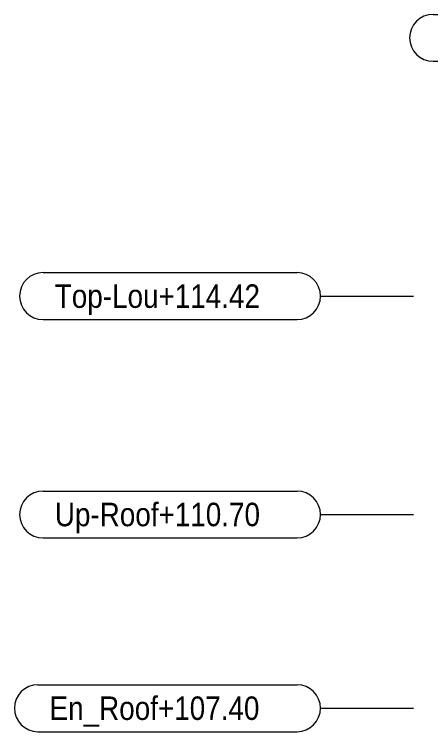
# Model space of a CAD drawing. Header units: millimetres. Extents: x 652937 to 1670132, y 1473552 to 2851037.
# Drawn here: x 663570.77 to 663577.87, y 1524461.34 to 1524473.56 of the extents above; entities that cross this region are included whole.
import ezdxf

# ---------------------------------------------------------------- set-up
doc = ezdxf.new("R2010")
doc.units = ezdxf.units.MM
doc.linetypes.add('XKITLINE00', pattern=[0])
doc.layers.add('S-GRID', color=7, linetype='Continuous', lineweight=9)
doc.styles.add('Arial', font='arial.ttf')

# ---------------------------------------------------------------- blocks, each defined once
blk = doc.blocks.new('*A19991491')
at = {"layer": 'S-GRID', "color": 7, "linetype": 'XKITLINE00', "lineweight": 0}
blk.add_line((627.880443, 31.468115), (635.817943, 31.468115), dxfattribs=at)
at = {"layer": 'S-GRID', "color": 7, "style": 'Arial', "width": 0.85}
blk.add_text('En_Roof+107.40', height=2, dxfattribs=at).set_placement((604.784739, 30.468115))
blk = doc.blocks.new('*A20101502')
at = {"layer": 'S-GRID', "color": 7, "linetype": 'XKITLINE00', "lineweight": 0}
blk.add_line((627.880443, 66.568115), (635.817943, 66.568115), dxfattribs=at)
at = {"layer": 'S-GRID', "color": 7, "style": 'Arial', "width": 0.85}
blk.add_text('Top-Lou+114.42', height=2, dxfattribs=at).set_placement((605.231029, 65.568115))
blk = doc.blocks.new('*A20131505')
at = {"layer": 'S-GRID', "color": 7, "linetype": 'XKITLINE00', "lineweight": 0}
blk.add_line((627.880443, 47.968115), (635.817943, 47.968115), dxfattribs=at)
at = {"layer": 'S-GRID', "color": 7, "style": 'Arial', "width": 0.85}
blk.add_text('Up-Roof+110.70', height=2, dxfattribs=at).set_placement((605.233958, 46.968115))
blk = doc.blocks.new('*A21071598')
at = {"layer": 'S-GRID', "color": 7, "linetype": 'XKITLINE00', "lineweight": 0}
for p, q in [((604.231029, 68.568115), (625.880443, 68.568115)), ((604.231029, 64.568115), (625.880443, 64.568115))]:
    blk.add_line(p, q, dxfattribs=at)
for centre, start, end in [((604.231029, 66.568115), 90, 270), ((625.880443, 66.568115), 270, 90)]:
    blk.add_arc(centre, 2, start, end, dxfattribs=at)
blk = doc.blocks.new('*A21121603')
at = {"layer": 'S-GRID', "color": 7, "linetype": 'XKITLINE00', "lineweight": 0}
for p, q in [((604.233958, 49.968115), (625.880443, 49.968115)), ((604.233958, 45.968115), (625.880443, 45.968115))]:
    blk.add_line(p, q, dxfattribs=at)
for centre, start, end in [((604.233958, 47.968115), 90, 270), ((625.880443, 47.968115), 270, 90)]:
    blk.add_arc(centre, 2, start, end, dxfattribs=at)
blk = doc.blocks.new('*A21551646')
at = {"layer": 'S-GRID', "color": 7, "linetype": 'XKITLINE00', "lineweight": 0}
for p, q in [((603.784739, 33.468115), (625.880443, 33.468115)), ((603.784739, 29.468115), (625.880443, 29.468115))]:
    blk.add_line(p, q, dxfattribs=at)
for centre, start, end in [((603.784739, 31.468115), 90, 270), ((625.880443, 31.468115), 270, 90)]:
    blk.add_arc(centre, 2, start, end, dxfattribs=at)
blk = doc.blocks.new('*A21561647')
at = {"layer": 'S-GRID', "color": 7, "linetype": 'XKITLINE00', "lineweight": 0}
for p, q in [((637.480211, 90.568115), (643.188218, 90.568115)), ((637.480211, 86.568115), (643.188218, 86.568115))]:
    blk.add_line(p, q, dxfattribs=at)
for centre, start, end in [((637.480211, 88.568115), 90, 270), ((643.188218, 88.568115), 270, 90)]:
    blk.add_arc(centre, 2, start, end, dxfattribs=at)
blk = doc.blocks.new('si11')
at = {"color": 7, "lineweight": 0, "xscale": 200, "yscale": 200, "zscale": 200}
for name in ['*A21561647', '*A21071598', '*A20101502', '*A21121603', '*A20131505', '*A21551646', '*A19991491']:
    blk.add_blockref(name, (-125633, 57033), dxfattribs=at)

msp = doc.modelspace()

# ---------------------------------------------------------------- block references
at = {"color": 7, "xscale": 0.001, "yscale": 0.001, "zscale": 0.001}
msp.add_blockref('si11', (663576.0456, 1524398.4161), dxfattribs=at)

doc.saveas('drawing.dxf')
